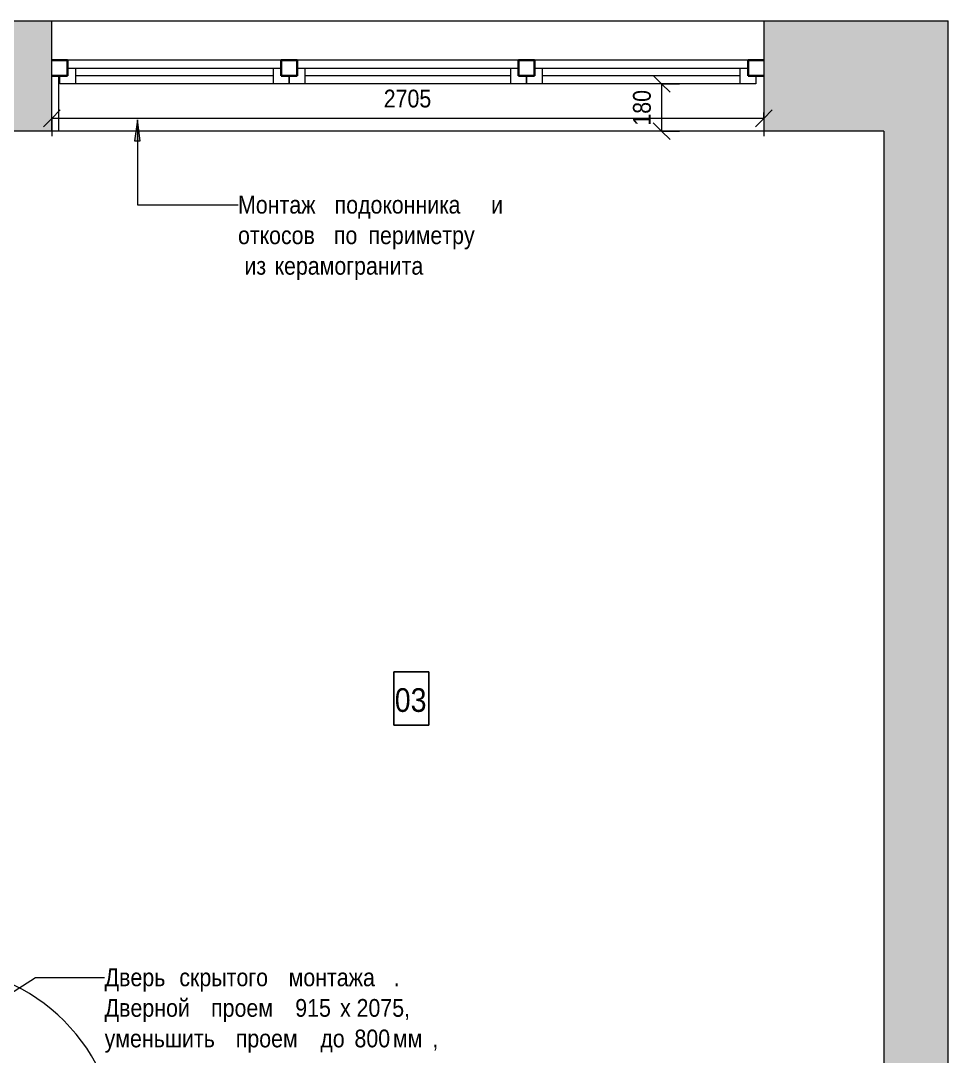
# Model space of a CAD drawing. Header units: millimetres. Extents: x 14838 to 30347, y -21720 to -9527.
# Drawn here: x 26822 to 30347, y -13481 to -9547 of the extents above; entities that cross this region are included whole.
import ezdxf

# ---------------------------------------------------------------- set-up
doc = ezdxf.new("R2010")
doc.units = ezdxf.units.MM
for name, color, linetype, lineweight in [('_ Окна', 7, 'Continuous', 35), ('Аннотация', 7, 'Continuous', 9), ('Двери', 7, 'Continuous', 20), ('Марки помещений', 7, 'Continuous', 18), ('Окна', 7, 'Continuous', 20), ('Размеры', 7, 'Continuous', 9), ('Размеры-45', 7, 'Continuous', 9), ('Стены внутренние', 7, 'Continuous', 20)]:
    doc.layers.add(name, color=color, linetype=linetype, lineweight=lineweight)
doc.styles.add('Century Gothic', font='GOTHIC.TTF', dxfattribs={"width": 0.9, "height": 67.5})
doc.styles.add('Century Gothic_2', font='GOTHIC.TTF', dxfattribs={"width": 0.9, "height": 90})
doc.dimstyles.new('GOT_1_5_округ_до_5', dxfattribs={"dimscale": 304.8, "dimtxt": 70.481358, "dimasz": 0.20876, "dimexe": 0.221457, "dimexo": 0.221457, "dimgap": 0.073819, "dimtad": 1, "dimdec": 0, "dimrnd": 5, "dimdsep": 46, "dimtxsty": 'Century Gothic', "dimblk1": 'OBLIQUE', "dimblk2": 'OBLIQUE', "dimsah": 1, "dimcen": 0.09, "dimazin": 0, "dimtfac": 1, "dimtdec": 4, "dimtix": 1, "dimtmove": 0, "dimatfit": 3, "dimfxl": 1, "dimtvp": 1, "dimtolj": 1, "dimtzin": 0, "dimarcsym": 2})

# ---------------------------------------------------------------- blocks, each defined once
blk = doc.blocks.new('w3 - w3-5825041-05_План монтажа')
at = {"layer": '_ Окна', "lineweight": 9}
for p, q in [((-1100, 30), (-1040, 30)), ((-1100, 0), (-1100, 30)), ((-1040, 30), (-1040, -30)), ((-288, 30), (-228, 30)), ((-288, -30), (-288, 30)), ((-228, 30), (-228, 0)), ((-228, 30), (-168, 30)), ((-228, 0), (-228, 30)), ((-168, 30), (-168, -30)), ((614, 30), (674, 30)), ((614, -30), (614, 30)), ((674, 30), (734, 30)), ((674, 0), (674, 30)), ((674, 30), (674, 0)), ((734, 30), (734, -30)), ((1486, 30), (1546, 30)), ((1486, -30), (1486, 30)), ((1546, 30), (1546, 0)), ((-1070, 0), (-1100, 0)), ((-1070, -30), (-1070, 0)), ((-1040, -30), (-1070, -30)), ((-258, -30), (-288, -30)), ((-258, 0), (-258, -30)), ((-228, 0), (-258, 0)), ((-198, 0), (-228, 0)), ((-198, -30), (-198, 0)), ((-168, -30), (-198, -30)), ((644, -30), (614, -30)), ((644, 0), (644, -30)), ((674, 0), (644, 0)), ((704, 0), (674, 0)), ((704, -30), (704, 0)), ((734, -30), (704, -30)), ((1516, -30), (1486, -30)), ((1516, 0), (1516, -30)), ((1546, 0), (1516, 0))]:
    blk.add_line(p, q, dxfattribs=at)
at = {"layer": '_ Окна'}
for p, q in [((-1130, 0), (-1070, 0)), ((-1070, 0), (-1070, -60)), ((-258, 0), (-198, 0)), ((-258, -60), (-258, 0)), ((-198, 0), (-198, -60)), ((644, 0), (704, 0)), ((644, -60), (644, 0)), ((704, 0), (704, -60)), ((1516, -60), (1516, 0)), ((1516, 0), (1576, 0)), ((-1070, -60), (-1130, -60)), ((-198, -60), (-258, -60)), ((704, -60), (644, -60)), ((1576, -60), (1516, -60))]:
    blk.add_line(p, q, dxfattribs=at)
at = {"layer": 'Окна', "lineweight": 9}
for p, q in [((-1040, 30), (-288, 30)), ((-168, 30), (614, 30)), ((734, 30), (1486, 30)), ((-288, -30), (-1040, -30)), ((614, -30), (-168, -30)), ((1486, -30), (734, -30))]:
    blk.add_line(p, q, dxfattribs=at)
at = {"layer": 'Окна'}
for p, q in [((-1040, 0), (-288, 0)), ((-168, 0), (614, 0)), ((734, 0), (1486, 0)), ((-1070, -60), (-258, -60)), ((-198, -60), (644, -60)), ((704, -60), (1516, -60))]:
    blk.add_line(p, q, dxfattribs=at)
blk = doc.blocks.new('AC_Дверь_Однопольная_ДеревяннаяВнутренняя_ГОСТ6629-88 - 900 _полотно 700 х 2000_ Л 3п 3-6246395-05_План монтажа')
at = {"layer": 'Двери', "color": 5, "lineweight": 9, "true_color": 0x0000ff}
for p, q in [((350, 770), (310, 770)), ((310, 770), (310, 70)), ((350, 70), (350, 770)), ((-380, 70), (-400, 70)), ((-350, 70), (-380, 70)), ((-380, 70), (-380, -70)), ((-380, -70), (-380, 70)), ((-350, 70), (-350, 47.3)), ((-350, 30), (-350, 70)), ((310, 70), (350, 70)), ((350, 70), (350, 45)), ((380, 70), (350, 70)), ((350, 70), (350, 30)), ((380, -70), (380, 70)), ((400, 70), (380, 70)), ((380, 70), (380, -70)), ((-340, 30), (-350, 30)), ((-340, -70), (-340, 30)), ((350, 30), (340, 30)), ((340, 30), (340, -70)), ((-400, -70), (-380, -70)), ((-380, -70), (-340, -70)), ((340, -70), (380, -70)), ((380, -70), (400, -70))]:
    blk.add_line(p, q, dxfattribs=at)
blk.add_arc((350, 70), 700, 90, 180, dxfattribs=at)
blk = doc.blocks.new('DIMBLOCK28-05_План монтажа')
at = {"layer": 'Размеры-45', "lineweight": 18}
for p, q in [((26939.8, -9918.1), (26971.6, -9886.3)), ((29645.8, -9918.1), (29677.6, -9886.3)), ((26939.8, -9918.1), (26908, -9950)), ((29645.8, -9918.1), (29614, -9950))]:
    blk.add_line(p, q, dxfattribs=at)
at = {"layer": 'Размеры-45'}
for p, q in [((26939.8, -9918.1), (26939.8, -9895.6)), ((29645.8, -9918.1), (29645.8, -9895.6)), ((29645.8, -9918.1), (26939.8, -9918.1)), ((26939.8, -9918.1), (26939.8, -9985.6)), ((29645.8, -9918.1), (29645.8, -9985.6))]:
    blk.add_line(p, q, dxfattribs=at)
at = {"layer": 'Размеры-45', "color": 0, "insert": (28201.1, -9809.1), "char_height": 67.5, "width": 220.17, "attachment_point": 1, "line_spacing_factor": 0.984502, "style": 'Century Gothic'}
blk.add_mtext('2705', dxfattribs=at)
blk = doc.blocks.new('_Oblique')
at = {"color": 0, "linetype": 'ByBlock', "lineweight": -2}
blk.add_line((-0.5, -0.5), (0.5, 0.5), dxfattribs=at)
blk = doc.blocks.new('DIMBLOCK29-05_План монтажа')
at = {"layer": 'Размеры-45', "lineweight": 18}
for p, q in [((29257.4, -9787.1), (29225.6, -9755.3)), ((29257.4, -9787.1), (29289.2, -9819)), ((29257.4, -9967.1), (29225.6, -9935.3)), ((29257.4, -9967.1), (29289.2, -9999))]:
    blk.add_line(p, q, dxfattribs=at)
at = {"layer": 'Размеры-45'}
for p, q in [((29257.4, -9787.1), (29234.9, -9787.1)), ((29257.4, -9787.1), (29257.4, -9967.1)), ((29257.4, -9787.1), (29324.9, -9787.1)), ((29257.4, -9967.1), (29234.9, -9967.1)), ((29257.4, -9967.1), (29324.9, -9967.1))]:
    blk.add_line(p, q, dxfattribs=at)
at = {"layer": 'Размеры-45', "color": 0, "insert": (29148.4, -9945.9), "char_height": 67.5, "width": 165.128, "attachment_point": 1, "rotation": 90, "line_spacing_factor": 0.984502, "style": 'Century Gothic'}
blk.add_mtext('180', dxfattribs=at)
blk = doc.blocks.new('Марка_Помещение_Номер - Номер-4743664-05_План монтажа')
at = {"layer": 'Марки помещений'}
for p, q in [((-1.477, 2.76), (-1.477, 7.259)), ((-1.477, 7.259), (1.49, 7.259)), ((1.49, 7.259), (-1.477, 7.259)), ((-1.477, 7.259), (-1.477, 2.76)), ((1.49, 7.259), (1.49, 2.76)), ((1.49, 2.76), (1.49, 7.259)), ((1.49, 2.76), (-1.477, 2.76)), ((-1.477, 2.76), (1.49, 2.76))]:
    blk.add_line(p, q, dxfattribs=at)

msp = doc.modelspace()

# ---------------------------------------------------------------- hatches: boundary and pattern name
at = {"layer": 'Аннотация'}
msp.add_hatch(color=256, dxfattribs=at).paths.add_polyline_path([(27265.2, -9923.1), (27254.5, -10004.1), (27275.9, -10004.1)])
at = {"layer": 'Стены внутренние', "true_color": 0xcacaca}
h = msp.add_hatch(color=9, dxfattribs=at)
h.paths.add_polyline_path([(30101.8, -9967.1), (30101.8, -9547.1), (29645.8, -9547.1), (29645.8, -9967.1)])
h.paths.add_polyline_path([(26939.8, -9967.1), (26939.8, -9547.1), (26491.8, -9547.1), (26491.8, -9967.1), (26546.7, -9967.1)])
msp.add_hatch(color=9, dxfattribs=at).paths.add_polyline_path([(30101.8, -14482.1), (30346.8, -14482.1), (30346.8, -9547.1), (30101.8, -9547.1), (30101.8, -14237.1)])

# ---------------------------------------------------------------- linework, layer by layer
at = {"layer": 'Аннотация'}
for p, q in [((27265.2, -9923.1), (27254.5, -10004.1)), ((27275.9, -10004.1), (27265.2, -9923.1)), ((27265.2, -9923.1), (27265.2, -10246)), ((27254.5, -10004.1), (27275.9, -10004.1)), ((27265.2, -10246), (27647.4, -10246)), ((26459.9, -13450.4), (26878, -13181.5)), ((26878, -13181.5), (27140.5, -13181.5))]:
    msp.add_line(p, q, dxfattribs=at)
at = {"layer": 'Стены внутренние'}
for p, q in [((26491.8, -9547.1), (30346.8, -9547.1)), ((26939.8, -9967.1), (26939.8, -9547.1)), ((29645.8, -9547.1), (29645.8, -9967.1)), ((30346.8, -14482.1), (30346.8, -9547.1)), ((26965.8, -9757.1), (26965.8, -9967.1)), ((30101.8, -9967.1), (26491.8, -9967.1)), ((30101.8, -9967.1), (30101.8, -14237.1))]:
    msp.add_line(p, q, dxfattribs=at)

# ---------------------------------------------------------------- block references
at = {"layer": 'Двери', "color": 5, "lineweight": 9, "true_color": 0x0000ff, "rotation": 269.9999999999998}
msp.add_blockref('AC_Дверь_Однопольная_ДеревяннаяВнутренняя_ГОСТ6629-88 - 900 _полотно 700 х 2000_ Л 3п 3-6246395-05_План монтажа', (26421.8, -13492.1), dxfattribs=at)
at = {"layer": 'Марки помещений', "xscale": 44.99999999999998, "yscale": 44.99999999999998, "zscale": 44.99999999999998}
msp.add_blockref('Марка_Помещение_Номер - Номер-4743664-05_План монтажа', (28306, -12347.7), dxfattribs=at)
at = {"layer": 'Окна', "rotation": 180}
msp.add_blockref('w3 - w3-5825041-05_План монтажа', (28515.8, -9757.1), dxfattribs=at)

# ---------------------------------------------------------------- texts
at = {"layer": 'Аннотация', "char_height": 67.5, "attachment_point": 1, "style": 'Century Gothic'}
for s, insert, width in [('Монтаж', (27647.4, -10212.3), 415.595), ('\\fCentury Gothic|b0|i0|c204|p34|;\\W.9; ', (27990.3, -10212.3), 29.222), ('подоконника', (28014.5, -10212.3), 691.576), ('\\fCentury Gothic|b0|i0|c204|p34|;\\W.9; ', (28585.1, -10212.3), 29.222), ('\\fCentury Gothic|b0|i0|c204|p34|;\\W.9;и', (28609.2, -10212.3), 64.937), ('откосов', (27647.4, -10328.4), 412.348), ('\\fCentury Gothic|b0|i0|c204|p34|;\\W.9; ', (27987.7, -10328.4), 29.222), ('по', (28011.8, -10328.4), 129.873), ('\\fCentury Gothic|b0|i0|c204|p34|;\\W.9; ', (28118.9, -10328.4), 29.222), ('периметру', (28143, -10328.4), 590.924), ('\\fCentury Gothic|b0|i0|c204|p34|;\\W.9; ', (27647.4, -10444.5), 29.222), ('из', (27671.6, -10444.5), 110.392), ('\\fCentury Gothic|b0|i0|c204|p34|;\\W.9; ', (27762.6, -10444.5), 29.222), ('керамогранита', (27786.7, -10444.5), 840.93), ('\\fCentury Gothic|b0|i0|c204|p34|;\\W.9; ', (28480.6, -10444.5), 29.222), ('Дверь', (27140.5, -13147.7), 314.943), ('\\fCentury Gothic|b0|i0|c204|p34|;\\W.9; ', (27400.4, -13147.7), 29.222), ('скрытого', (27424.5, -13147.7), 474.038), ('\\fCentury Gothic|b0|i0|c204|p34|;\\W.9; ', (27815.6, -13147.7), 29.222), ('монтажа', (27839.7, -13147.7), 483.778), ('\\fCentury Gothic|b0|i0|c204|p34|;\\W.9;.', (28238.9, -13147.7), 29.222), ('Дверной', (27140.5, -13263.8), 461.05), ('\\fCentury Gothic|b0|i0|c204|p34|;\\W.9; ', (27520.9, -13263.8), 29.222), ('проем', (27545, -13263.8), 360.399), (' 915 ', (27842.4, -13263.8), 233.772), ('\\fCentury Gothic|b0|i0|c204|p34|;\\W.9;х', (28035.3, -13263.8), 48.703), (' 2075,', (28075.4, -13263.8), 292.215), ('уменьшить', (27140.5, -13379.9), 574.69), ('\\fCentury Gothic|b0|i0|c204|p34|;\\W.9; ', (27614.7, -13379.9), 29.222), ('проем', (27638.8, -13379.9), 360.399), ('\\fCentury Gothic|b0|i0|c204|p34|;\\W.9; ', (27936.1, -13379.9), 29.222), ('до', (27960.2, -13379.9), 129.873), (' 800', (28067.4, -13379.9), 204.551), ('мм', (28236.2, -13379.9), 181.823), ('\\fCentury Gothic|b0|i0|c204|p34|;\\W.9;,', (28386.2, -13379.9), 29.222)]:
    msp.add_mtext(s, dxfattribs=dict(at, insert=insert, width=width))
at = {"layer": 'Марки помещений', "lineweight": 9, "insert": (28243.2, -12083), "char_height": 90, "width": 155.848, "attachment_point": 1, "style": 'Century Gothic_2'}
msp.add_mtext('03', dxfattribs=at)

# ---------------------------------------------------------------- dimensions: what is measured, and where the dimension line sits
at = {"layer": 'Размеры'}
for base, p1, p2, angle, override, picture, middle in [((29257.4, -9967.1), (29302.4, -9787.1), (29302.4, -9967.1), 90, {"dimpost": '<>', "dimfxl": 180}, 'DIMBLOCK29-05_План монтажа', (29199.5, -9877.1)), ((26939.8, -9918.1), (29645.8, -9963.1), (26939.8, -9963.1), 0, {"dimpost": '<>', "dimfxl": 2706}, 'DIMBLOCK28-05_План монтажа', (28292.8, -9860.2))]:
    dim = msp.add_linear_dim(base=base, p1=p1, p2=p2, angle=angle, dimstyle='GOT_1_5_округ_до_5', override=override, dxfattribs=at)
    dim.commit()
    dim.dimension.update_dxf_attribs({"geometry": picture, "text_midpoint": middle})

doc.saveas('drawing.dxf')
